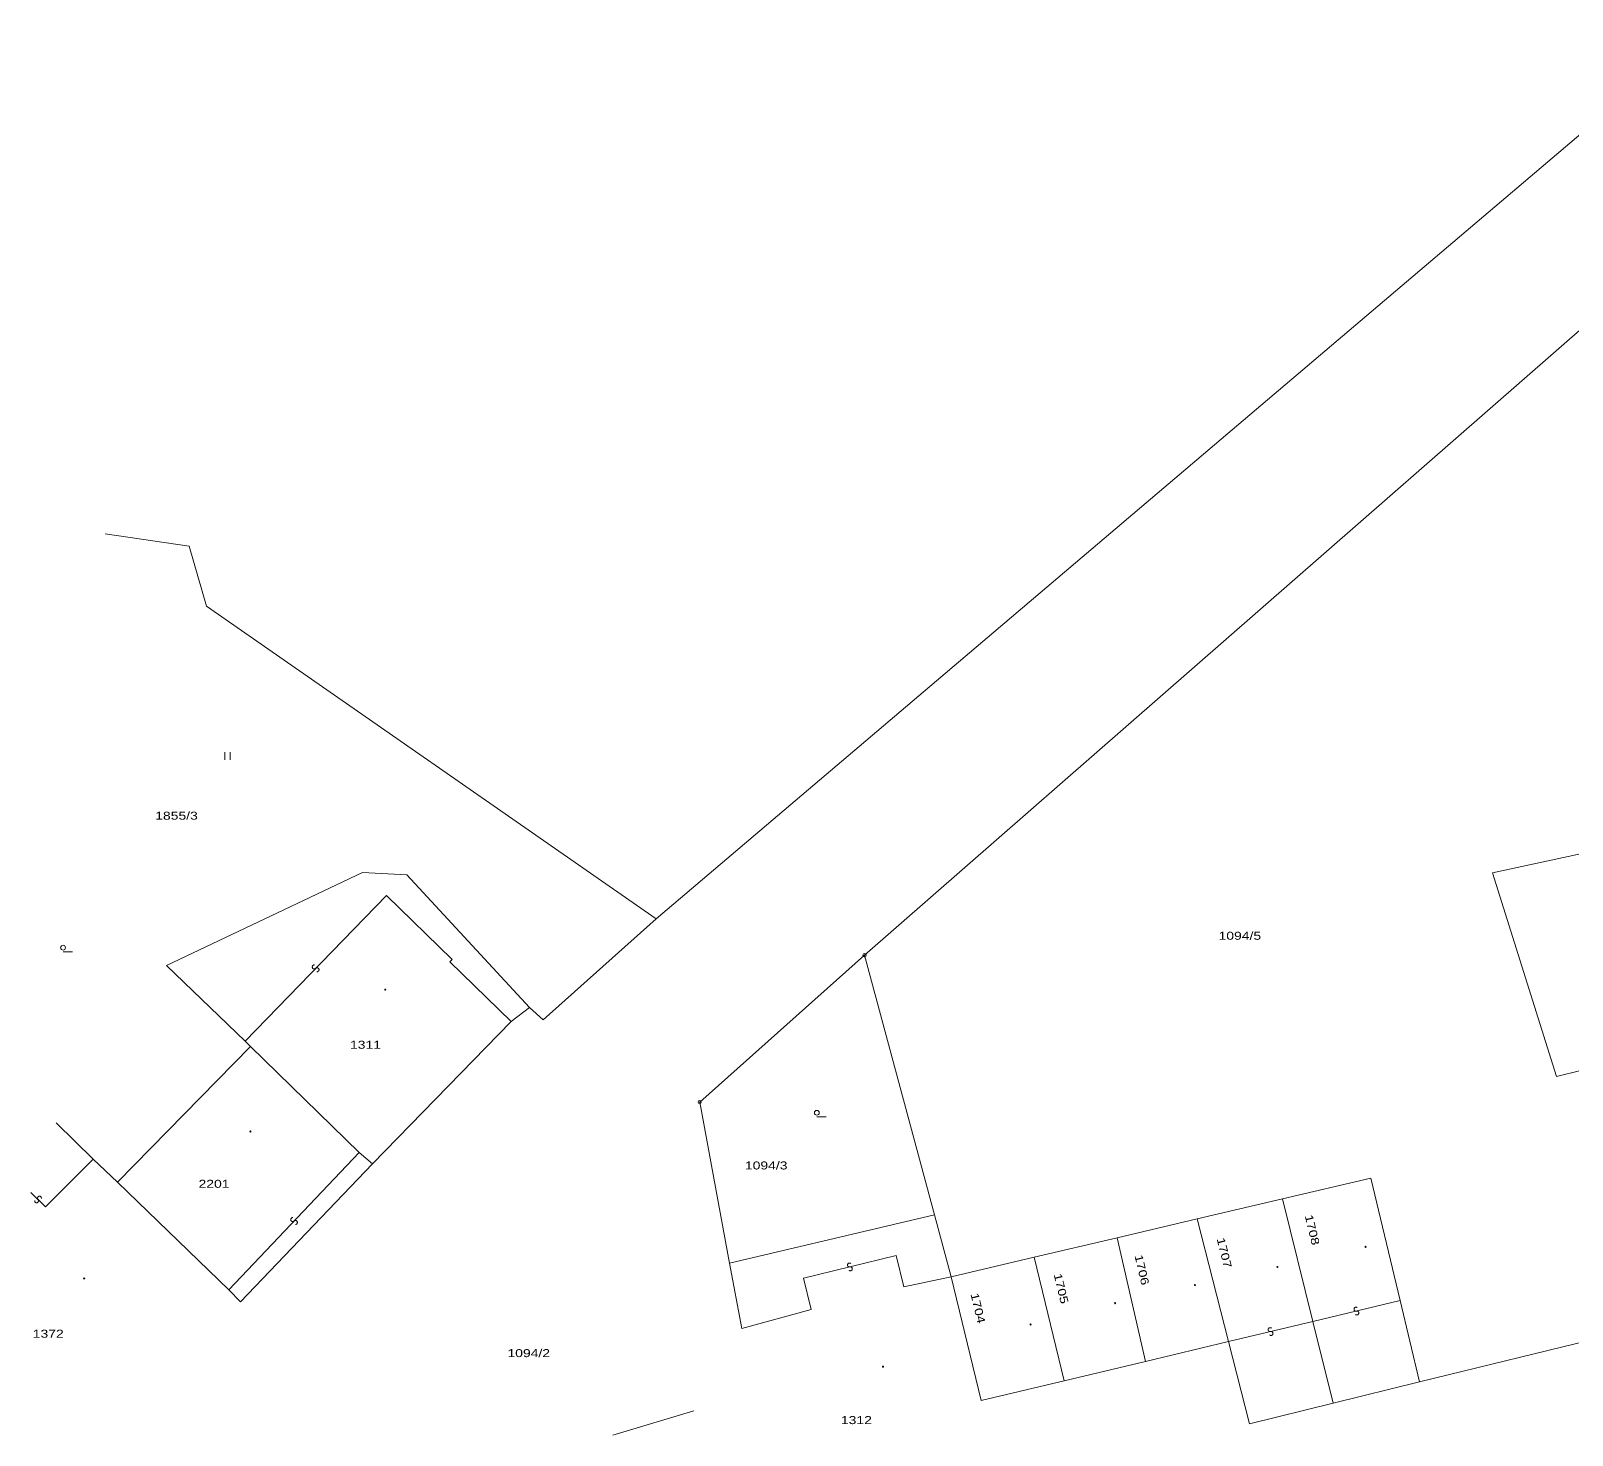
# Model space of a CAD drawing. Extents: x -847523 to -842720, y -997842 to -995984.
# Drawn here: x -843033.3 to -842961, y -997737.4 to -997671.6 of the extents above; entities that cross this region are included whole.
import ezdxf

# ---------------------------------------------------------------- set-up
doc = ezdxf.new("R2010")
doc.units = 0
doc.header["$MEASUREMENT"] = 0
doc.layers.add('Z _ KATASTR', color=144, linetype='Continuous', lineweight=9, true_color=0x006d91)
doc.styles.get("Standard").update_dxf_attribs({"font": 'txt', "width": 0.6})

msp = doc.modelspace()

# ---------------------------------------------------------------- linework, layer by layer
at = {"layer": 'Z _ KATASTR'}
for p, q in [((-843003.97, -997713.19), (-842954.95, -997671.55)), ((-842994.2, -997714.89), (-842960.3, -997685.26)), ((-843029.8, -997695.13), (-843025.86, -997695.72)), ((-843025.86, -997695.72), (-843025.04, -997698.53)), ((-843003.97, -997713.19), (-843025.04, -997698.53)), ((-843024.189, -997705.741), (-843024.189, -997705.366)), ((-843023.93, -997705.741), (-843023.93, -997705.366)), ((-842964.77, -997711.03), (-842951.34, -997708.14)), ((-843017.74, -997711.01), (-843026.92, -997715.37)), ((-843015.66, -997711.12), (-843017.74, -997711.01)), ((-843009.9, -997717.35), (-843015.66, -997711.12)), ((-842961.77, -997720.58), (-842964.77, -997711.03)), ((-843023.24, -997718.92), (-843016.61, -997712.1)), ((-843016.61, -997712.1), (-843013.53, -997715.1)), ((-843009.27, -997717.93), (-843003.97, -997713.19)), ((-843031.77, -997714.73), (-843031.332, -997714.73)), ((-843001.93, -997721.78), (-842994.2, -997714.89)), ((-842994.2, -997714.89), (-842990.93, -997727.07)), ((-843023.24, -997718.92), (-843026.92, -997715.37)), ((-843020.08, -997715.42), (-843020.09, -997715.42)), ((-843020.09, -997715.42), (-843020.09, -997715.43)), ((-843020.09, -997715.43), (-843020.09, -997715.44)), ((-843020.09, -997715.44), (-843020.09, -997715.45)), ((-843020.09, -997715.45), (-843020.09, -997715.46)), ((-843020.09, -997715.46), (-843020.08, -997715.47)), ((-843020.07, -997715.39), (-843020.08, -997715.4)), ((-843020.08, -997715.4), (-843020.08, -997715.41)), ((-843020.08, -997715.41), (-843020.08, -997715.42)), ((-843020.08, -997715.47), (-843020.08, -997715.48)), ((-843020.08, -997715.48), (-843020.08, -997715.49)), ((-843020.08, -997715.49), (-843020.07, -997715.49)), ((-843020.06, -997715.38), (-843020.07, -997715.39)), ((-843020.07, -997715.49), (-843020.07, -997715.5)), ((-843020.07, -997715.5), (-843020.06, -997715.51)), ((-843020.05, -997715.37), (-843020.06, -997715.37)), ((-843020.06, -997715.37), (-843020.06, -997715.38)), ((-843020.06, -997715.51), (-843020.05, -997715.52)), ((-843020.04, -997715.36), (-843020.05, -997715.36)), ((-843020.05, -997715.36), (-843020.05, -997715.37)), ((-843020.05, -997715.52), (-843020.04, -997715.52)), ((-843020.03, -997715.36), (-843020.04, -997715.36)), ((-843020.04, -997715.52), (-843020.04, -997715.53)), ((-843020.04, -997715.53), (-843020.03, -997715.53)), ((-843020.02, -997715.35), (-843020.03, -997715.36)), ((-843020.03, -997715.53), (-843020.02, -997715.53)), ((-843020.01, -997715.35), (-843020.02, -997715.35)), ((-843020.02, -997715.53), (-843020.01, -997715.53)), ((-843020, -997715.35), (-843020.01, -997715.35)), ((-843020.01, -997715.53), (-843020, -997715.54)), ((-843019.99, -997715.35), (-843020, -997715.35)), ((-843020, -997715.54), (-843019.99, -997715.54)), ((-843019.98, -997715.35), (-843019.99, -997715.35)), ((-843019.99, -997715.54), (-843019.98, -997715.53)), ((-843019.98, -997715.53), (-843019.97, -997715.53)), ((-843019.97, -997715.53), (-843019.96, -997715.53)), ((-843019.96, -997715.53), (-843019.95, -997715.52)), ((-843019.95, -997715.52), (-843019.94, -997715.52)), ((-843019.94, -997715.52), (-843019.93, -997715.51)), ((-843019.92, -997715.5), (-843019.93, -997715.51)), ((-843019.91, -997715.5), (-843019.92, -997715.5)), ((-843019.9, -997715.49), (-843019.91, -997715.5)), ((-843019.89, -997715.49), (-843019.9, -997715.49)), ((-843019.88, -997715.49), (-843019.89, -997715.49)), ((-843019.87, -997715.48), (-843019.88, -997715.49)), ((-843019.86, -997715.48), (-843019.87, -997715.48)), ((-843019.87, -997715.67), (-843019.86, -997715.67)), ((-843019.85, -997715.49), (-843019.86, -997715.48)), ((-843019.86, -997715.67), (-843019.85, -997715.67)), ((-843019.84, -997715.49), (-843019.85, -997715.49)), ((-843019.85, -997715.67), (-843019.84, -997715.67)), ((-843019.83, -997715.49), (-843019.84, -997715.49)), ((-843019.84, -997715.67), (-843019.83, -997715.66)), ((-843019.82, -997715.49), (-843019.83, -997715.49)), ((-843019.83, -997715.66), (-843019.82, -997715.66)), ((-843019.82, -997715.5), (-843019.82, -997715.49)), ((-843019.81, -997715.5), (-843019.82, -997715.5)), ((-843019.82, -997715.66), (-843019.81, -997715.65)), ((-843019.8, -997715.51), (-843019.81, -997715.5)), ((-843019.81, -997715.65), (-843019.8, -997715.64)), ((-843019.79, -997715.52), (-843019.8, -997715.51)), ((-843019.8, -997715.64), (-843019.79, -997715.64)), ((-843019.78, -997715.53), (-843019.79, -997715.52)), ((-843019.79, -997715.63), (-843019.78, -997715.62)), ((-843019.79, -997715.64), (-843019.79, -997715.63)), ((-843019.78, -997715.54), (-843019.78, -997715.53)), ((-843019.78, -997715.55), (-843019.78, -997715.54)), ((-843019.77, -997715.56), (-843019.78, -997715.55)), ((-843019.78, -997715.6), (-843019.77, -997715.59)), ((-843019.78, -997715.61), (-843019.78, -997715.6)), ((-843019.78, -997715.62), (-843019.78, -997715.61)), ((-843019.77, -997715.57), (-843019.77, -997715.56)), ((-843019.77, -997715.58), (-843019.77, -997715.57)), ((-843019.77, -997715.59), (-843019.77, -997715.58)), ((-843013.53, -997715.1), (-843013.64, -997715.21)), ((-843013.64, -997715.21), (-843010.77, -997718)), ((-843010.77, -997718), (-843009.9, -997717.35)), ((-843009.9, -997717.35), (-843009.27, -997717.93)), ((-843017.27, -997724.68), (-843010.77, -997718)), ((-843029.21, -997725.54), (-843022.99, -997719.18)), ((-843022.99, -997719.18), (-843023.24, -997718.92)), ((-843017.89, -997724.14), (-843022.99, -997719.18)), ((-842956.73, -997719.35), (-842961.77, -997720.58)), ((-843000.53, -997729.34), (-843001.93, -997721.78)), ((-843030.36, -997724.45), (-843032.1, -997722.76)), ((-842996.44, -997722.47), (-842996.002, -997722.47)), ((-843024, -997730.59), (-843017.89, -997724.14)), ((-843017.27, -997724.68), (-843017.89, -997724.14)), ((-843032.6, -997726.69), (-843030.36, -997724.45)), ((-843029.21, -997725.54), (-843030.36, -997724.45)), ((-843023.46, -997731.15), (-843017.27, -997724.68)), ((-843024, -997730.59), (-843029.21, -997725.54)), ((-842974.61, -997726.32), (-842970.47, -997725.35)), ((-842970.47, -997725.35), (-842969.1, -997731.09)), ((-843033.28, -997726.02), (-843032.6, -997726.69)), ((-843033.1, -997726.4), (-843033.1, -997726.41)), ((-843033.1, -997726.41), (-843033.1, -997726.42)), ((-843033.1, -997726.42), (-843033.1, -997726.43)), ((-843033.1, -997726.43), (-843033.1, -997726.44)), ((-843033.1, -997726.44), (-843033.09, -997726.45)), ((-843033.09, -997726.45), (-843033.09, -997726.46)), ((-843033.09, -997726.46), (-843033.08, -997726.47)), ((-843033.08, -997726.47), (-843033.08, -997726.48)), ((-843033.08, -997726.48), (-843033.07, -997726.48)), ((-843033.07, -997726.48), (-843033.06, -997726.49)), ((-843033.06, -997726.49), (-843033.05, -997726.49)), ((-843033.05, -997726.49), (-843033.04, -997726.5)), ((-843033.04, -997726.5), (-843033.03, -997726.5)), ((-843033.03, -997726.5), (-843033.02, -997726.5)), ((-843033.02, -997726.5), (-843033.01, -997726.5)), ((-843033.01, -997726.5), (-843033, -997726.5)), ((-843033, -997726.5), (-843032.99, -997726.5)), ((-843032.99, -997726.5), (-843032.98, -997726.5)), ((-843032.98, -997726.5), (-843032.97, -997726.5)), ((-843032.97, -997726.5), (-843032.96, -997726.49)), ((-843032.95, -997726.25), (-843032.96, -997726.25)), ((-843032.96, -997726.25), (-843032.96, -997726.26)), ((-843032.96, -997726.26), (-843032.96, -997726.27)), ((-843032.96, -997726.27), (-843032.96, -997726.28)), ((-843032.96, -997726.28), (-843032.96, -997726.29)), ((-843032.96, -997726.29), (-843032.96, -997726.3)), ((-843032.96, -997726.3), (-843032.96, -997726.31)), ((-843032.96, -997726.31), (-843032.96, -997726.32)), ((-843032.96, -997726.32), (-843032.95, -997726.33)), ((-843032.96, -997726.49), (-843032.95, -997726.48)), ((-843032.94, -997726.23), (-843032.95, -997726.23)), ((-843032.95, -997726.23), (-843032.95, -997726.24)), ((-843032.95, -997726.24), (-843032.95, -997726.25)), ((-843032.95, -997726.33), (-843032.95, -997726.34)), ((-843032.95, -997726.34), (-843032.94, -997726.35)), ((-843032.95, -997726.48), (-843032.94, -997726.48)), ((-843032.93, -997726.22), (-843032.94, -997726.22)), ((-843032.94, -997726.22), (-843032.94, -997726.23)), ((-843032.93, -997726.36), (-843032.94, -997726.35)), ((-843032.94, -997726.48), (-843032.94, -997726.47)), ((-843032.94, -997726.47), (-843032.93, -997726.47)), ((-843032.92, -997726.21), (-843032.93, -997726.22)), ((-843032.93, -997726.37), (-843032.93, -997726.36)), ((-843032.92, -997726.38), (-843032.93, -997726.37)), ((-843032.93, -997726.46), (-843032.93, -997726.45)), ((-843032.93, -997726.45), (-843032.92, -997726.45)), ((-843032.93, -997726.47), (-843032.93, -997726.46)), ((-843032.91, -997726.2), (-843032.92, -997726.21)), ((-843032.92, -997726.39), (-843032.92, -997726.38)), ((-843032.92, -997726.4), (-843032.92, -997726.39)), ((-843032.92, -997726.41), (-843032.92, -997726.4)), ((-843032.92, -997726.42), (-843032.92, -997726.41)), ((-843032.92, -997726.43), (-843032.92, -997726.42)), ((-843032.92, -997726.44), (-843032.92, -997726.43)), ((-843032.92, -997726.45), (-843032.92, -997726.44)), ((-843032.9, -997726.2), (-843032.91, -997726.2)), ((-843032.89, -997726.2), (-843032.9, -997726.2)), ((-843032.88, -997726.2), (-843032.89, -997726.2)), ((-843032.87, -997726.2), (-843032.88, -997726.2)), ((-843032.86, -997726.2), (-843032.87, -997726.2)), ((-843032.85, -997726.2), (-843032.86, -997726.2)), ((-843032.84, -997726.2), (-843032.85, -997726.2)), ((-843032.83, -997726.21), (-843032.84, -997726.2)), ((-843032.82, -997726.21), (-843032.83, -997726.21)), ((-843032.81, -997726.22), (-843032.82, -997726.21)), ((-843032.8, -997726.22), (-843032.81, -997726.22)), ((-843032.8, -997726.23), (-843032.8, -997726.22)), ((-843032.79, -997726.24), (-843032.8, -997726.23)), ((-843032.79, -997726.25), (-843032.79, -997726.24)), ((-843032.78, -997726.26), (-843032.79, -997726.25)), ((-843032.78, -997726.27), (-843032.78, -997726.26)), ((-843032.78, -997726.28), (-843032.78, -997726.27)), ((-843032.78, -997726.29), (-843032.78, -997726.28)), ((-843032.78, -997726.3), (-843032.78, -997726.29)), ((-842978.61, -997727.26), (-842974.61, -997726.32)), ((-842973.19, -997732.07), (-842974.61, -997726.32)), ((-843021.09, -997727.27), (-843021.1, -997727.28)), ((-843021.1, -997727.28), (-843021.1, -997727.29)), ((-843021.1, -997727.29), (-843021.1, -997727.3)), ((-843021.08, -997727.24), (-843021.09, -997727.25)), ((-843021.09, -997727.25), (-843021.09, -997727.26)), ((-843021.09, -997727.26), (-843021.09, -997727.27)), ((-843021.07, -997727.23), (-843021.08, -997727.23)), ((-843021.08, -997727.23), (-843021.08, -997727.24)), ((-843021.06, -997727.22), (-843021.07, -997727.23)), ((-843021.05, -997727.21), (-843021.06, -997727.22)), ((-843021.04, -997727.21), (-843021.05, -997727.21)), ((-843021.03, -997727.2), (-843021.04, -997727.21)), ((-843021.02, -997727.2), (-843021.03, -997727.2)), ((-843021.01, -997727.2), (-843021.02, -997727.2)), ((-843021, -997727.2), (-843021.01, -997727.2)), ((-843000.53, -997729.34), (-842990.93, -997727.07)), ((-842990.93, -997727.07), (-842990.15, -997729.97)), ((-842982.36, -997728.14), (-842978.61, -997727.26)), ((-842978.61, -997727.26), (-842977.14, -997733.01)), ((-843021.1, -997727.3), (-843021.1, -997727.31)), ((-843021.1, -997727.31), (-843021.09, -997727.32)), ((-843021.09, -997727.32), (-843021.09, -997727.33)), ((-843021.09, -997727.33), (-843021.09, -997727.34)), ((-843021.09, -997727.34), (-843021.08, -997727.35)), ((-843021.08, -997727.35), (-843021.07, -997727.36)), ((-843021.07, -997727.36), (-843021.06, -997727.37)), ((-843021.06, -997727.37), (-843021.05, -997727.37)), ((-843021.05, -997727.37), (-843021.05, -997727.38)), ((-843021.05, -997727.38), (-843021.04, -997727.38)), ((-843021.04, -997727.38), (-843021.03, -997727.38)), ((-843021.03, -997727.38), (-843021.02, -997727.38)), ((-843021.02, -997727.38), (-843021.01, -997727.39)), ((-843021.01, -997727.39), (-843021, -997727.39)), ((-843021, -997727.39), (-843020.99, -997727.38)), ((-843020.99, -997727.38), (-843020.98, -997727.38)), ((-843020.98, -997727.38), (-843020.97, -997727.38)), ((-843020.97, -997727.38), (-843020.96, -997727.37)), ((-843020.96, -997727.37), (-843020.95, -997727.37)), ((-843020.95, -997727.37), (-843020.94, -997727.36)), ((-843020.93, -997727.35), (-843020.94, -997727.36)), ((-843020.92, -997727.35), (-843020.93, -997727.35)), ((-843020.91, -997727.34), (-843020.92, -997727.35)), ((-843020.9, -997727.34), (-843020.91, -997727.34)), ((-843020.89, -997727.34), (-843020.9, -997727.34)), ((-843020.88, -997727.33), (-843020.89, -997727.34)), ((-843020.87, -997727.33), (-843020.88, -997727.33)), ((-843020.88, -997727.52), (-843020.87, -997727.52)), ((-843020.86, -997727.34), (-843020.87, -997727.33)), ((-843020.87, -997727.52), (-843020.86, -997727.52)), ((-843020.85, -997727.34), (-843020.86, -997727.34)), ((-843020.86, -997727.52), (-843020.85, -997727.52)), ((-843020.84, -997727.34), (-843020.85, -997727.34)), ((-843020.85, -997727.52), (-843020.84, -997727.51)), ((-843020.83, -997727.34), (-843020.84, -997727.34)), ((-843020.84, -997727.51), (-843020.83, -997727.51)), ((-843020.83, -997727.35), (-843020.83, -997727.34)), ((-843020.82, -997727.35), (-843020.83, -997727.35)), ((-843020.83, -997727.51), (-843020.82, -997727.5)), ((-843020.81, -997727.36), (-843020.82, -997727.35)), ((-843020.82, -997727.5), (-843020.81, -997727.49)), ((-843020.8, -997727.37), (-843020.81, -997727.36)), ((-843020.81, -997727.49), (-843020.8, -997727.49)), ((-843020.79, -997727.38), (-843020.8, -997727.37)), ((-843020.8, -997727.48), (-843020.79, -997727.47)), ((-843020.8, -997727.49), (-843020.8, -997727.48)), ((-843020.79, -997727.39), (-843020.79, -997727.38)), ((-843020.79, -997727.4), (-843020.79, -997727.39)), ((-843020.78, -997727.41), (-843020.79, -997727.4)), ((-843020.79, -997727.45), (-843020.78, -997727.44)), ((-843020.79, -997727.46), (-843020.79, -997727.45)), ((-843020.79, -997727.47), (-843020.79, -997727.46)), ((-843020.78, -997727.42), (-843020.78, -997727.41)), ((-843020.78, -997727.43), (-843020.78, -997727.42)), ((-843020.78, -997727.44), (-843020.78, -997727.43)), ((-842939.02, -997727.74), (-842968.19, -997734.9)), ((-842986.25, -997729.06), (-842982.36, -997728.14)), ((-842981.04, -997733.94), (-842982.36, -997728.14)), ((-842999.96, -997732.39), (-843000.53, -997729.34)), ((-842997.06, -997730.04), (-842992.72, -997728.98)), ((-842994.99, -997729.38), (-842995, -997729.39)), ((-842995, -997729.39), (-842995, -997729.4)), ((-842995, -997729.4), (-842995, -997729.41)), ((-842995, -997729.41), (-842995, -997729.42)), ((-842995, -997729.42), (-842995, -997729.43)), ((-842995, -997729.43), (-842995, -997729.44)), ((-842995, -997729.44), (-842995, -997729.45)), ((-842995, -997729.45), (-842995, -997729.46)), ((-842994.98, -997729.36), (-842994.99, -997729.37)), ((-842994.99, -997729.37), (-842994.99, -997729.38)), ((-842994.97, -997729.35), (-842994.98, -997729.36)), ((-842994.96, -997729.34), (-842994.97, -997729.35)), ((-842994.95, -997729.34), (-842994.96, -997729.34)), ((-842994.94, -997729.33), (-842994.95, -997729.34)), ((-842994.93, -997729.33), (-842994.94, -997729.33)), ((-842994.92, -997729.33), (-842994.93, -997729.33)), ((-842994.91, -997729.33), (-842994.92, -997729.33)), ((-842994.9, -997729.33), (-842994.91, -997729.33)), ((-842994.89, -997729.33), (-842994.9, -997729.33)), ((-842994.88, -997729.33), (-842994.89, -997729.33)), ((-842994.87, -997729.34), (-842994.88, -997729.33)), ((-842994.86, -997729.34), (-842994.87, -997729.34)), ((-842994.85, -997729.35), (-842994.86, -997729.34)), ((-842992.36, -997730.44), (-842992.72, -997728.98)), ((-842990.15, -997729.97), (-842986.25, -997729.06)), ((-842986.25, -997729.06), (-842984.84, -997734.85)), ((-842997.06, -997730.04), (-842996.7, -997731.5)), ((-842995, -997729.46), (-842994.99, -997729.46)), ((-842994.99, -997729.46), (-842994.99, -997729.47)), ((-842994.99, -997729.47), (-842994.98, -997729.48)), ((-842994.98, -997729.48), (-842994.97, -997729.49)), ((-842994.97, -997729.49), (-842994.96, -997729.5)), ((-842994.96, -997729.5), (-842994.95, -997729.5)), ((-842994.95, -997729.5), (-842994.95, -997729.51)), ((-842994.95, -997729.51), (-842994.94, -997729.51)), ((-842994.94, -997729.51), (-842994.93, -997729.51)), ((-842994.93, -997729.51), (-842994.92, -997729.51)), ((-842994.93, -997729.67), (-842994.92, -997729.68)), ((-842994.92, -997729.51), (-842994.91, -997729.51)), ((-842994.92, -997729.68), (-842994.91, -997729.68)), ((-842994.91, -997729.51), (-842994.9, -997729.51)), ((-842994.91, -997729.68), (-842994.9, -997729.69)), ((-842994.9, -997729.51), (-842994.89, -997729.51)), ((-842994.9, -997729.69), (-842994.89, -997729.69)), ((-842994.88, -997729.51), (-842994.89, -997729.51)), ((-842994.89, -997729.69), (-842994.88, -997729.69)), ((-842994.87, -997729.51), (-842994.88, -997729.51)), ((-842994.88, -997729.69), (-842994.87, -997729.69)), ((-842994.86, -997729.51), (-842994.87, -997729.51)), ((-842994.87, -997729.69), (-842994.86, -997729.69)), ((-842994.85, -997729.51), (-842994.86, -997729.51)), ((-842994.86, -997729.69), (-842994.85, -997729.69)), ((-842994.84, -997729.51), (-842994.85, -997729.51)), ((-842994.85, -997729.69), (-842994.84, -997729.69)), ((-842994.83, -997729.51), (-842994.84, -997729.51)), ((-842994.84, -997729.69), (-842994.83, -997729.68)), ((-842994.83, -997729.52), (-842994.83, -997729.51)), ((-842994.82, -997729.52), (-842994.83, -997729.52)), ((-842994.83, -997729.68), (-842994.82, -997729.68)), ((-842994.81, -997729.53), (-842994.82, -997729.52)), ((-842994.82, -997729.68), (-842994.81, -997729.67)), ((-842994.8, -997729.54), (-842994.81, -997729.53)), ((-842994.81, -997729.67), (-842994.8, -997729.66)), ((-842994.79, -997729.55), (-842994.8, -997729.54)), ((-842994.8, -997729.66), (-842994.79, -997729.65)), ((-842994.79, -997729.56), (-842994.79, -997729.55)), ((-842994.78, -997729.56), (-842994.79, -997729.56)), ((-842994.79, -997729.64), (-842994.78, -997729.63)), ((-842994.79, -997729.65), (-842994.79, -997729.64)), ((-842994.78, -997729.57), (-842994.78, -997729.56)), ((-842994.78, -997729.58), (-842994.78, -997729.57)), ((-842994.78, -997729.59), (-842994.78, -997729.58)), ((-842994.78, -997729.6), (-842994.78, -997729.59)), ((-842994.78, -997729.61), (-842994.78, -997729.6)), ((-842994.78, -997729.62), (-842994.78, -997729.61)), ((-842994.78, -997729.63), (-842994.78, -997729.62)), ((-842992.36, -997730.44), (-842990.15, -997729.97)), ((-842990.15, -997729.97), (-842988.74, -997735.78)), ((-843023.46, -997731.15), (-843024, -997730.59)), ((-842999.96, -997732.39), (-842996.7, -997731.5)), ((-842969.1, -997731.09), (-842973.19, -997732.07)), ((-842971.25, -997731.45), (-842971.26, -997731.46)), ((-842971.26, -997731.46), (-842971.26, -997731.47)), ((-842971.26, -997731.47), (-842971.26, -997731.48)), ((-842971.26, -997731.48), (-842971.26, -997731.49)), ((-842971.26, -997731.49), (-842971.26, -997731.5)), ((-842971.26, -997731.5), (-842971.26, -997731.51)), ((-842971.26, -997731.51), (-842971.26, -997731.52)), ((-842971.26, -997731.52), (-842971.26, -997731.53)), ((-842971.26, -997731.53), (-842971.25, -997731.53)), ((-842971.24, -997731.43), (-842971.25, -997731.44)), ((-842971.25, -997731.44), (-842971.25, -997731.45)), ((-842971.25, -997731.53), (-842971.25, -997731.54)), ((-842971.25, -997731.54), (-842971.24, -997731.55)), ((-842971.23, -997731.42), (-842971.24, -997731.43)), ((-842971.24, -997731.55), (-842971.23, -997731.56)), ((-842971.22, -997731.41), (-842971.23, -997731.42)), ((-842971.23, -997731.56), (-842971.22, -997731.57)), ((-842971.21, -997731.41), (-842971.22, -997731.41)), ((-842971.22, -997731.57), (-842971.21, -997731.57)), ((-842971.2, -997731.4), (-842971.21, -997731.41)), ((-842971.21, -997731.57), (-842971.21, -997731.58)), ((-842971.21, -997731.58), (-842971.2, -997731.58)), ((-842971.19, -997731.4), (-842971.2, -997731.4)), ((-842971.2, -997731.58), (-842971.19, -997731.58)), ((-842971.18, -997731.4), (-842971.19, -997731.4)), ((-842971.19, -997731.58), (-842971.18, -997731.58)), ((-842971.17, -997731.4), (-842971.18, -997731.4)), ((-842971.18, -997731.58), (-842971.17, -997731.58)), ((-842971.16, -997731.4), (-842971.17, -997731.4)), ((-842971.17, -997731.58), (-842971.16, -997731.58)), ((-842971.15, -997731.4), (-842971.16, -997731.4)), ((-842971.16, -997731.58), (-842971.15, -997731.58)), ((-842971.14, -997731.4), (-842971.15, -997731.4)), ((-842971.14, -997731.58), (-842971.15, -997731.58)), ((-842971.13, -997731.41), (-842971.14, -997731.4)), ((-842971.13, -997731.58), (-842971.14, -997731.58)), ((-842971.12, -997731.41), (-842971.13, -997731.41)), ((-842971.12, -997731.58), (-842971.13, -997731.58)), ((-842971.11, -997731.42), (-842971.12, -997731.41)), ((-842971.11, -997731.58), (-842971.12, -997731.58)), ((-842971.1, -997731.58), (-842971.11, -997731.58)), ((-842971.09, -997731.58), (-842971.1, -997731.58)), ((-842971.09, -997731.59), (-842971.09, -997731.58)), ((-842971.08, -997731.59), (-842971.09, -997731.59)), ((-842971.07, -997731.6), (-842971.08, -997731.59)), ((-842971.06, -997731.61), (-842971.07, -997731.6)), ((-842971.05, -997731.62), (-842971.06, -997731.61)), ((-842971.05, -997731.63), (-842971.05, -997731.62)), ((-842968.19, -997734.9), (-842969.1, -997731.09)), ((-842973.19, -997732.07), (-842977.14, -997733.01)), ((-842972.24, -997735.9), (-842973.19, -997732.07)), ((-842971.19, -997731.74), (-842971.18, -997731.75)), ((-842971.18, -997731.75), (-842971.17, -997731.75)), ((-842971.17, -997731.75), (-842971.16, -997731.76)), ((-842971.16, -997731.76), (-842971.15, -997731.76)), ((-842971.15, -997731.76), (-842971.14, -997731.76)), ((-842971.14, -997731.76), (-842971.13, -997731.76)), ((-842971.13, -997731.76), (-842971.12, -997731.76)), ((-842971.12, -997731.76), (-842971.11, -997731.76)), ((-842971.11, -997731.76), (-842971.1, -997731.76)), ((-842971.1, -997731.76), (-842971.09, -997731.75)), ((-842971.09, -997731.75), (-842971.08, -997731.75)), ((-842971.08, -997731.75), (-842971.07, -997731.74)), ((-842971.07, -997731.74), (-842971.06, -997731.73)), ((-842971.06, -997731.73), (-842971.05, -997731.72)), ((-842971.04, -997731.63), (-842971.05, -997731.63)), ((-842971.05, -997731.71), (-842971.04, -997731.7)), ((-842971.05, -997731.72), (-842971.05, -997731.71)), ((-842971.04, -997731.64), (-842971.04, -997731.63)), ((-842971.04, -997731.65), (-842971.04, -997731.64)), ((-842971.04, -997731.66), (-842971.04, -997731.65)), ((-842971.04, -997731.67), (-842971.04, -997731.66)), ((-842971.04, -997731.68), (-842971.04, -997731.67)), ((-842971.04, -997731.69), (-842971.04, -997731.68)), ((-842971.04, -997731.7), (-842971.04, -997731.69)), ((-842981.04, -997733.94), (-842977.14, -997733.01)), ((-842977.14, -997733.01), (-842976.16, -997736.86)), ((-842975.27, -997732.41), (-842975.28, -997732.42)), ((-842975.28, -997732.42), (-842975.28, -997732.43)), ((-842975.28, -997732.43), (-842975.28, -997732.44)), ((-842975.28, -997732.44), (-842975.28, -997732.45)), ((-842975.28, -997732.45), (-842975.28, -997732.46)), ((-842975.28, -997732.46), (-842975.28, -997732.47)), ((-842975.28, -997732.47), (-842975.28, -997732.48)), ((-842975.28, -997732.48), (-842975.28, -997732.49)), ((-842975.28, -997732.49), (-842975.27, -997732.49)), ((-842975.26, -997732.39), (-842975.27, -997732.4)), ((-842975.27, -997732.4), (-842975.27, -997732.41)), ((-842975.27, -997732.49), (-842975.27, -997732.5)), ((-842975.27, -997732.5), (-842975.26, -997732.51)), ((-842975.25, -997732.38), (-842975.26, -997732.39)), ((-842975.26, -997732.51), (-842975.25, -997732.52)), ((-842975.24, -997732.37), (-842975.25, -997732.38)), ((-842975.25, -997732.52), (-842975.24, -997732.53)), ((-842975.23, -997732.37), (-842975.24, -997732.37)), ((-842975.24, -997732.53), (-842975.23, -997732.53)), ((-842975.22, -997732.36), (-842975.23, -997732.37)), ((-842975.23, -997732.53), (-842975.23, -997732.54)), ((-842975.23, -997732.54), (-842975.22, -997732.54)), ((-842975.21, -997732.36), (-842975.22, -997732.36)), ((-842975.22, -997732.54), (-842975.21, -997732.54)), ((-842975.2, -997732.36), (-842975.21, -997732.36)), ((-842975.21, -997732.54), (-842975.2, -997732.54)), ((-842975.21, -997732.7), (-842975.2, -997732.71)), ((-842975.19, -997732.36), (-842975.2, -997732.36)), ((-842975.2, -997732.54), (-842975.19, -997732.54)), ((-842975.2, -997732.71), (-842975.19, -997732.71)), ((-842975.18, -997732.36), (-842975.19, -997732.36)), ((-842975.19, -997732.54), (-842975.18, -997732.54)), ((-842975.19, -997732.71), (-842975.18, -997732.72)), ((-842975.17, -997732.36), (-842975.18, -997732.36)), ((-842975.18, -997732.54), (-842975.17, -997732.54)), ((-842975.18, -997732.72), (-842975.17, -997732.72)), ((-842975.16, -997732.36), (-842975.17, -997732.36)), ((-842975.16, -997732.54), (-842975.17, -997732.54)), ((-842975.17, -997732.72), (-842975.16, -997732.72)), ((-842975.15, -997732.37), (-842975.16, -997732.36)), ((-842975.15, -997732.54), (-842975.16, -997732.54)), ((-842975.16, -997732.72), (-842975.15, -997732.72)), ((-842975.14, -997732.37), (-842975.15, -997732.37)), ((-842975.14, -997732.54), (-842975.15, -997732.54)), ((-842975.15, -997732.72), (-842975.14, -997732.72)), ((-842975.13, -997732.38), (-842975.14, -997732.37)), ((-842975.13, -997732.54), (-842975.14, -997732.54)), ((-842975.14, -997732.72), (-842975.13, -997732.72)), ((-842975.12, -997732.54), (-842975.13, -997732.54)), ((-842975.13, -997732.72), (-842975.12, -997732.72)), ((-842975.11, -997732.54), (-842975.12, -997732.54)), ((-842975.12, -997732.72), (-842975.11, -997732.71)), ((-842975.11, -997732.55), (-842975.11, -997732.54)), ((-842975.1, -997732.55), (-842975.11, -997732.55)), ((-842975.11, -997732.71), (-842975.1, -997732.71)), ((-842975.09, -997732.56), (-842975.1, -997732.55)), ((-842975.1, -997732.71), (-842975.09, -997732.7)), ((-842975.08, -997732.57), (-842975.09, -997732.56)), ((-842975.09, -997732.7), (-842975.08, -997732.69)), ((-842975.07, -997732.58), (-842975.08, -997732.57)), ((-842975.08, -997732.69), (-842975.07, -997732.68)), ((-842975.07, -997732.59), (-842975.07, -997732.58)), ((-842975.06, -997732.59), (-842975.07, -997732.59)), ((-842975.07, -997732.67), (-842975.06, -997732.66)), ((-842975.07, -997732.68), (-842975.07, -997732.67)), ((-842975.06, -997732.6), (-842975.06, -997732.59)), ((-842975.06, -997732.61), (-842975.06, -997732.6)), ((-842975.06, -997732.62), (-842975.06, -997732.61)), ((-842975.06, -997732.63), (-842975.06, -997732.62)), ((-842975.06, -997732.64), (-842975.06, -997732.63)), ((-842975.06, -997732.65), (-842975.06, -997732.64)), ((-842975.06, -997732.66), (-842975.06, -997732.65)), ((-842984.84, -997734.85), (-842981.04, -997733.94)), ((-842988.74, -997735.78), (-842984.84, -997734.85)), ((-842968.19, -997734.9), (-842972.24, -997735.9)), ((-842972.24, -997735.9), (-842976.16, -997736.86)), ((-843006, -997737.4), (-843002.2, -997736.26))]:
    msp.add_line(p, q, dxfattribs=at)
for centre, radius in [((-843031.769, -997714.542), 0.113), ((-842994.2, -997714.89), 0.075), ((-842994.2, -997714.89), 0.0045), ((-843016.669, -997716.509), 0.0255), ((-843001.93, -997721.78), 0.075), ((-843001.93, -997721.78), 0.0045), ((-842996.439, -997722.282), 0.113), ((-843022.989, -997723.159), 0.0255), ((-842970.719, -997728.569), 0.0255), ((-843030.779, -997730.049), 0.0255), ((-842974.849, -997729.509), 0.0255), ((-842978.719, -997730.359), 0.0255), ((-842982.459, -997731.209), 0.0255), ((-842986.419, -997732.209), 0.0255), ((-842993.339, -997734.189), 0.0255)]:
    msp.add_circle(centre, radius, dxfattribs=at)

# ---------------------------------------------------------------- texts
at = {"layer": 'Z _ KATASTR', "width": 1.302}
for s, p in [('1855/3', (-843027.45, -997708.54)), ('1094/5', (-842977.61, -997714.17)), ('1311', (-843018.32, -997719.28)), ('1094/3', (-842999.81, -997724.94)), ('2201', (-843025.42, -997725.8)), ('1372', (-843033.19, -997732.83)), ('1094/2', (-843010.94, -997733.74)), ('1312', (-842995.31, -997736.88))]:
    msp.add_text(s, height=0.375, dxfattribs=at).set_placement(p)
for s, rotation, p in [('1708', 283.6, (-842973.57, -997727.11)), ('1707', 284.2, (-842977.7, -997728.19)), ('1706', 283.2, (-842981.55, -997728.98)), ('1705', 283.6, (-842985.34, -997729.86)), ('1704', 283.7, (-842989.24, -997730.78))]:
    msp.add_text(s, height=0.375, rotation=rotation, dxfattribs=at).set_placement(p)

doc.saveas('drawing.dxf')
